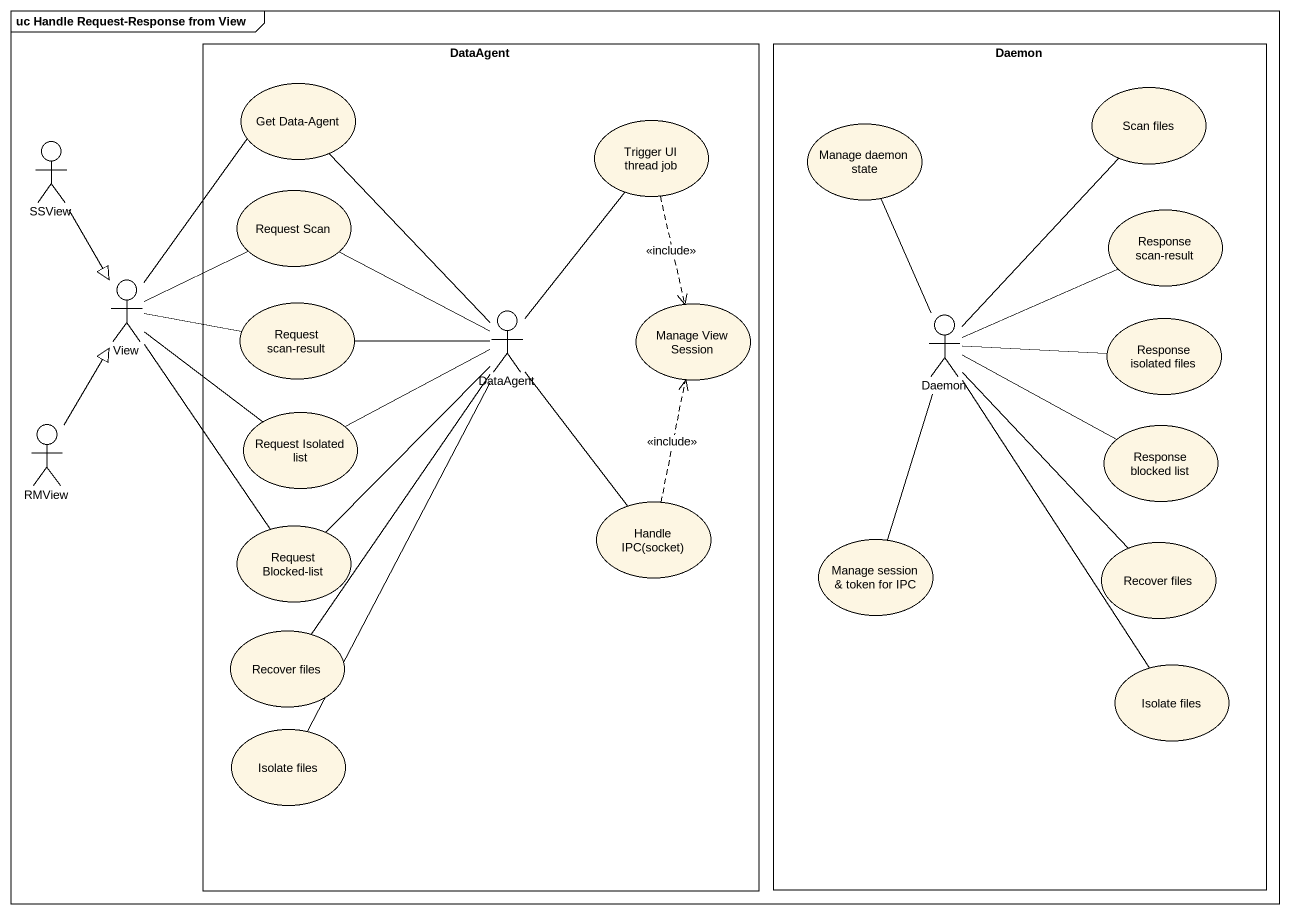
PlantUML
@startuml
mainframe uc Handle Request-Response from View
rectangle DataAgent {
  usecase "Get Data-Agent" as Get_Data_Agent
  usecase "Trigger UI thread job" as Trigger_UI_thread_job
  usecase "Request Scan" as Request_Scan
  usecase "Request scan-result" as Request_scan_result
  actor "DataAgent" as DataAgent_2
  usecase "Manage View Session" as Manage_View_Session
  usecase "Request Isolated list" as Request_Isolated_list
  usecase "Request Blocked-list" as Request_Blocked_list
  usecase "Handle IPC(socket)" as Handle_IPC_socket
  usecase "Recover files" as Recover_files_2
  usecase "Isolate files" as Isolate_files_2
}
rectangle Daemon {
  usecase "Scan files" as Scan_files
  usecase "Manage daemon state" as Manage_daemon_state
  usecase "Response scan-result" as Response_scan_result
  actor "Daemon" as Daemon_2
  usecase "Response isolated files" as Response_isolated_files
  usecase "Response blocked list" as Response_blocked_list
  usecase "Manage session & token for IPC" as Manage_session_token_for_IPC
  usecase "Recover files" as Recover_files
  usecase "Isolate files" as Isolate_files
}
actor SSView
actor View
actor RMView
Get_Data_Agent -- DataAgent_2
Trigger_UI_thread_job -- DataAgent_2
Trigger_UI_thread_job ..> Manage_View_Session : <<include>>
Manage_daemon_state -- Daemon_2
SSView --|> View
View -up- Get_Data_Agent
View -up- Request_Scan
View -right- Request_scan_result
View -- Request_Isolated_list
View -- Request_Blocked_list
Request_scan_result -right- DataAgent_2
DataAgent_2 -up- Request_Scan
DataAgent_2 -left- Request_Isolated_list
DataAgent_2 -- Request_Blocked_list
DataAgent_2 -- Handle_IPC_socket
DataAgent_2 -- Recover_files_2
DataAgent_2 -- Isolate_files_2
Daemon_2 -up- Scan_files
Daemon_2 -right- Response_scan_result
Daemon_2 -right- Response_isolated_files
Daemon_2 -right- Response_blocked_list
Daemon_2 -- Manage_session_token_for_IPC
Daemon_2 -- Recover_files
Daemon_2 -- Isolate_files
RMView -up-|> View
Handle_IPC_socket .up.> Manage_View_Session : <<include>>
@enduml
